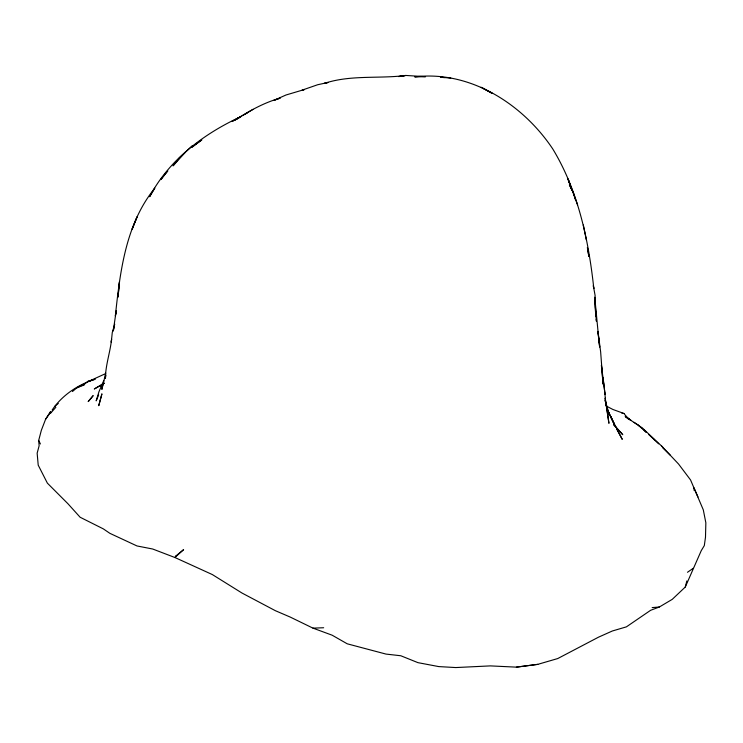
<?xml version="1.0" encoding="UTF-8"?>
<svg xmlns="http://www.w3.org/2000/svg" width="743" height="743" viewBox="0 0 743 743"><rect width="100%" height="100%" fill="white"/><g stroke="black" fill="none" stroke-linecap="round" stroke-linejoin="round"><path stroke-width="1.11" d="M111.292 342.086L112.267 332.576L114.738 324.152M111.283 342.198L111.58 339.365C110.15 352.479 105.562 365.064 105.376 378.317L105.943 375.113M116.224 310.602L113.27 330.96L114.088 327.663M116.4 311.726L115.341 315.961C120.115 271.576 125.641 224.08 154.804 188.183L149.64 196.709C168.689 160.265 203.09 134.26 239.803 117.162L235.327 119.874C249.295 110.958 264.062 102.58 280.157 98.16L273.916 100.389L285.981 95.002L304.509 89.504L302.076 90.154L317.688 84.73L328.239 82.445L324.069 83.485C350.259 74.681 378.271 78.879 405.344 75.535L398.675 76.566L405.585 75.442L425.553 76.678L414.752 76.882C470.161 70.176 522.942 104.196 552.764 148.953C578.258 190.942 588.586 240.156 593.824 288.535L593.313 285.674L595.115 295.528L595.078 307.128L596.007 316.871M50.487 411.538L45.602 419.256L41.329 430.346L38.692 440.441L39.128 445.791L37.15 453.165L38.209 465.146L47.366 483.126L67.947 503.745L80.114 517.239L103.323 528.877L109.899 533.344L137 545.956L152.686 549.012L174.949 557.529L212.331 574.562L241.958 593.016L275.337 610.681L290.225 617.071L312.961 628.132L332.149 635.2L347.241 643.81L386.026 654.091L400.802 655.753L417.956 662.654L438.769 666.592L455.784 667.558L490.352 665.895L516.376 667.14L537.802 664.353L557.733 658.558L598.486 637.188L612.343 630.993L626.405 626.86L650.608 610.3L659.32 607.012L672.257 599.35L685.287 587.016L686.829 580.942M105.738 373.06L101.875 389.406L103.732 380.611L98.968 391.71L96.181 400.849L98.633 394.942M685.287 587.016L701.253 550.656L704.318 545.585L705.497 537.18L705.85 522.793L703.305 509.874L690.572 479.978L678.563 464.041L661.465 445.902L642.463 428.098L625.188 416.544L630.835 420.306L625.513 415.848M101.522 386.824L103.723 382.933M45.602 419.256L50.83 411.91M52.131 410.071C61.929 395.313 78.665 384.159 95.41 379.171M50.338 413.526L55.864 407.248M103.797 383.147L100.807 386.453L103.992 383.147L100.5 386.026L103.918 383.212L94.287 388.998L102.515 384.428M185.518 152.074L173.063 165.856L179.193 158.11L192.298 145.684M54.75 406.393L58.288 403.421M72.442 391.524L76.863 387.809L84.888 383.862L88.612 380.787L91.9 380.323M687.479 572.277L693.191 568.33M242.552 115.657L247.354 112.769M245.431 113.93L253.094 109.332M235.327 119.874L240.751 116.716M241.577 116.196L231.77 121.546L234.435 120.292M105.339 373.729L89.179 381.122L94.37 379.497M76.863 387.809L84.423 384.865M516.376 667.14L537.802 664.353M652.168 607.598L659.32 607.012M312.961 628.132L323.66 627.751M444.435 77.569L440.488 77.272L450.769 78.034M621.928 413.229L624.083 413.535L627.844 418.746M624.083 413.535L612.91 409.477L606.808 406.328M481.065 87.219L492.33 93.432L482.848 88.176M642.444 428.711L638.506 425.275L646.234 432.25M633.993 422.293L639.073 425.628M653.849 439.327L658.669 443.84M648.639 434.469L654.527 439.856M644.042 430.188L646.289 432.296M662.793 447.862L670.214 455.097M613.699 424.504L622.773 434.729L613.774 424.94M661.465 445.902L663.035 447.537M616.616 428.98L622.253 439.354L607.245 409.867M610.384 416.451L614.34 424.457L610.978 416.721M607.57 410.74L609.882 415.448M38.692 440.441L40.41 443.97M607.551 409.764L614.34 424.457L613.477 422.507M577.608 204.882L568.024 179.072L572.082 190.468L569.398 184.775L573.225 192.335L575.519 199.932M698.002 496.993L693.962 487.863L694.194 490.612M607.579 410.006L609.483 415.226L605.155 400.393L606.91 408.204M568.024 179.072L572.082 190.468M607.663 411.548L608.183 413.702L605.842 402.502L608.944 423.324L605.211 398.183L605.907 405.557L604.876 393.084M583.339 225.008L586.348 239.905M603.056 377.546L605.043 394.319L601.431 365.203M599.675 347.083L598.691 338.604L599.601 346.526M594.762 297.376L599.109 342.681L597.976 331.462L600.641 351.838L603.065 384.177L602.174 373.413M603.52 383.277L603.622 384.289M601.403 365.491L602.062 372.289M596.211 319.035L596.415 321.208L594.688 297.358M118.286 294.144L118.026 297.135L119.502 281.736L118.286 294.144M101.884 394.022L98.763 405.613L101.884 394.022M135.616 220.411L132.17 229.178L137.121 216.845L135.616 220.411M176.045 555.801L174.949 557.529L183.595 549.653L176.045 555.801M161.695 178.45L160.822 179.574L167.807 170.797L161.695 178.45M93.061 395.768L88.268 401.526L93.061 395.768M195.948 144.04L192.047 147.17L201.827 139.907L195.948 144.04M588.837 256.261L587.407 247.595L588.837 256.261"/></g></svg>
